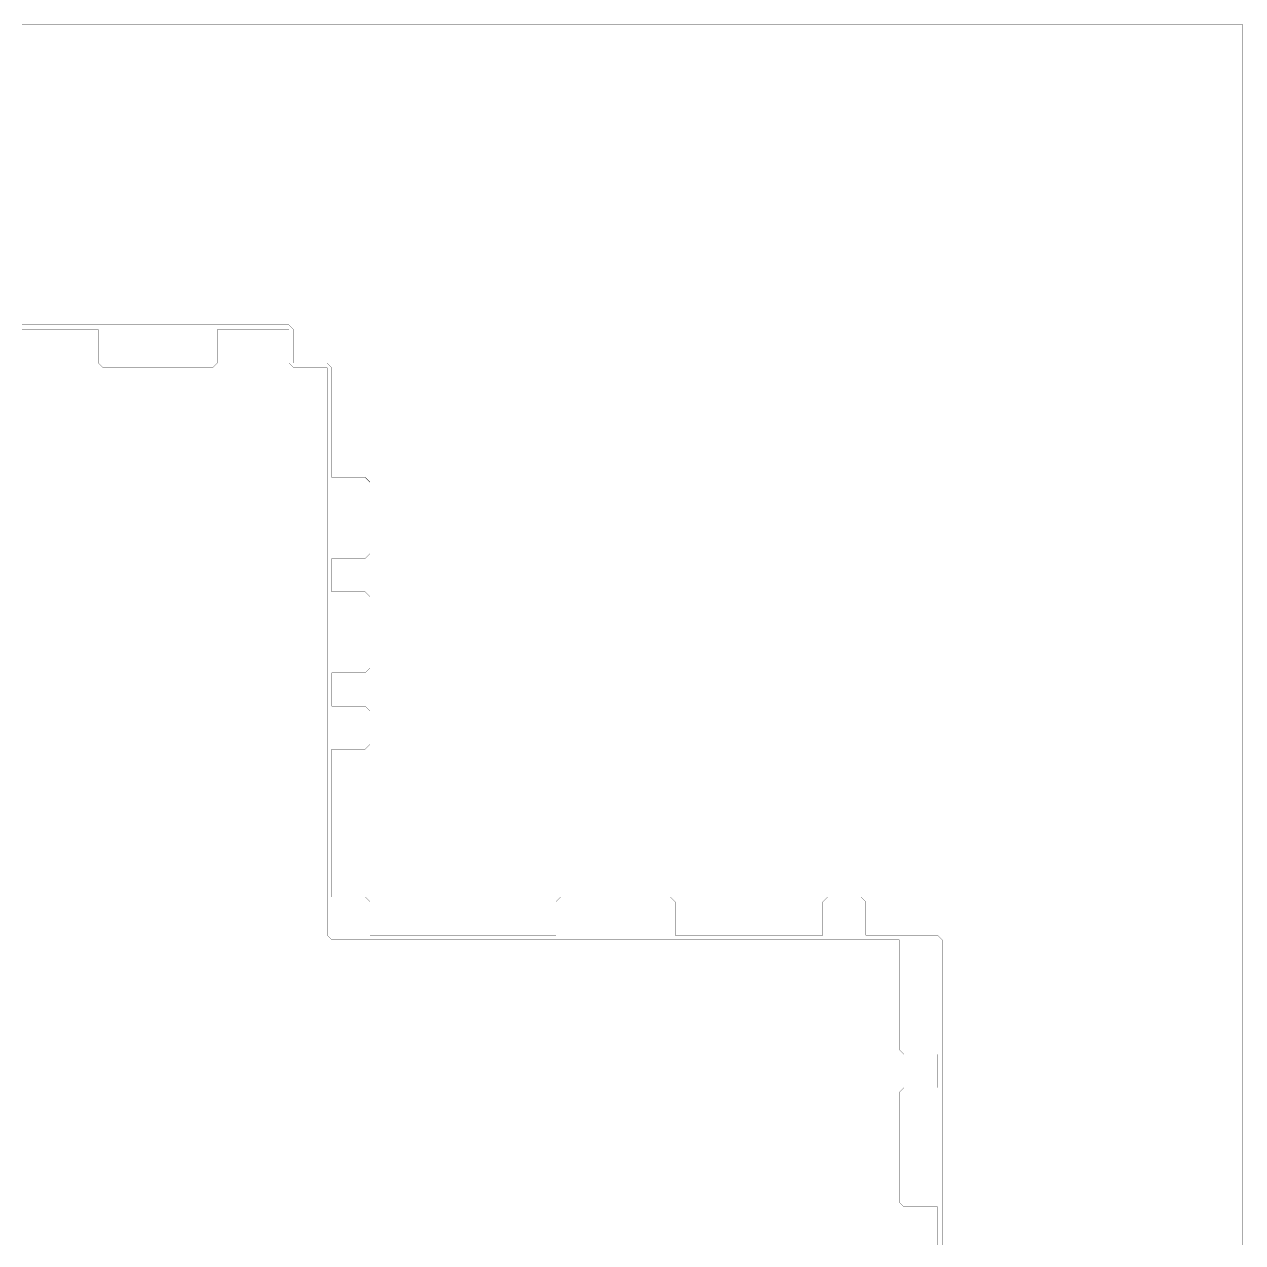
# Model space of a CAD drawing. Header units: metres. Extents: x 0 to 4990, y -4990 to 0.
# Drawn here: x 2495 to 4990, y -2495 to 0 of the extents above; entities that cross this region are included whole.
import ezdxf

# ---------------------------------------------------------------- set-up
doc = ezdxf.new("R2010")
doc.units = ezdxf.units.M
doc.layers.add('conductor', color=1, linetype='Continuous')
doc.layers.add('substrate', color=5, linetype='Continuous')

msp = doc.modelspace()

# ---------------------------------------------------------------- linework, layer by layer
at = {"layer": 'conductor', "const_width": 0.5}
msp.add_lwpolyline([(4365.234375, -2500), (4365.234375, -2490.234375), (4365.234375, -2480.46875), (4365.234375, -2470.703125), (4365.234375, -2460.9375), (4365.234375, -2451.171875), (4365.234375, -2441.40625), (4365.234375, -2431.640625), (4365.234375, -2421.875), (4355.46875, -2421.875), (4345.703125, -2421.875), (4335.9375, -2421.875), (4326.171875, -2421.875), (4316.40625, -2421.875), (4306.640625, -2421.875), (4296.875, -2421.875), (4287.109375, -2412.109375), (4287.109375, -2402.34375), (4287.109375, -2392.578125), (4287.109375, -2382.8125), (4287.109375, -2373.046875), (4287.109375, -2363.28125), (4287.109375, -2353.515625), (4287.109375, -2343.75), (4287.109375, -2333.984375), (4287.109375, -2324.21875), (4287.109375, -2314.453125), (4287.109375, -2304.6875), (4287.109375, -2294.921875), (4287.109375, -2285.15625), (4287.109375, -2275.390625), (4287.109375, -2265.625), (4287.109375, -2255.859375), (4287.109375, -2246.09375), (4287.109375, -2236.328125), (4287.109375, -2226.5625), (4287.109375, -2216.796875), (4287.109375, -2207.03125), (4287.109375, -2197.265625), (4287.109375, -2187.5), (4296.875, -2177.734375), (4306.640625, -2177.734375), (4316.40625, -2177.734375), (4326.171875, -2177.734375), (4335.9375, -2177.734375), (4345.703125, -2177.734375), (4355.46875, -2177.734375), (4365.234375, -2177.734375), (4365.234375, -2167.96875), (4365.234375, -2158.203125), (4365.234375, -2148.4375), (4365.234375, -2138.671875), (4365.234375, -2128.90625), (4365.234375, -2119.140625), (4365.234375, -2109.375), (4355.46875, -2109.375), (4345.703125, -2109.375), (4335.9375, -2109.375), (4326.171875, -2109.375), (4316.40625, -2109.375), (4306.640625, -2109.375), (4296.875, -2109.375), (4287.109375, -2099.609375), (4287.109375, -2089.84375), (4287.109375, -2080.078125), (4287.109375, -2070.3125), (4287.109375, -2060.546875), (4287.109375, -2050.78125), (4287.109375, -2041.015625), (4287.109375, -2031.25), (4287.109375, -2021.484375), (4287.109375, -2011.71875), (4287.109375, -2001.953125), (4287.109375, -1992.1875), (4287.109375, -1982.421875), (4287.109375, -1972.65625), (4287.109375, -1962.890625), (4287.109375, -1953.125), (4287.109375, -1943.359375), (4287.109375, -1933.59375), (4287.109375, -1923.828125), (4287.109375, -1914.0625), (4287.109375, -1904.296875), (4287.109375, -1894.53125), (4287.109375, -1884.765625), (4287.109375, -1875), (4277.34375, -1875), (4267.578125, -1875), (4257.8125, -1875), (4248.046875, -1875), (4238.28125, -1875), (4228.515625, -1875), (4218.75, -1875), (4208.984375, -1875), (4199.21875, -1875), (4189.453125, -1875), (4179.6875, -1875), (4169.921875, -1875), (4160.15625, -1875), (4150.390625, -1875), (4140.625, -1875), (4130.859375, -1875), (4121.09375, -1875), (4111.328125, -1875), (4101.5625, -1875), (4091.796875, -1875), (4082.03125, -1875), (4072.265625, -1875), (4062.5, -1875), (4052.734375, -1875), (4042.96875, -1875), (4033.203125, -1875), (4023.4375, -1875), (4013.671875, -1875), (4003.90625, -1875), (3994.140625, -1875), (3984.375, -1875), (3974.609375, -1875), (3964.84375, -1875), (3955.078125, -1875), (3945.3125, -1875), (3935.546875, -1875), (3925.78125, -1875), (3916.015625, -1875), (3906.25, -1875), (3896.484375, -1875), (3886.71875, -1875), (3876.953125, -1875), (3867.1875, -1875), (3857.421875, -1875), (3847.65625, -1875), (3837.890625, -1875), (3828.125, -1875), (3818.359375, -1875), (3808.59375, -1875), (3798.828125, -1875), (3789.0625, -1875), (3779.296875, -1875), (3769.53125, -1875), (3759.765625, -1875), (3750, -1875), (3740.234375, -1875), (3730.46875, -1875), (3720.703125, -1875), (3710.9375, -1875), (3701.171875, -1875), (3691.40625, -1875), (3681.640625, -1875), (3671.875, -1875), (3662.109375, -1875), (3652.34375, -1875), (3642.578125, -1875), (3632.8125, -1875), (3623.046875, -1875), (3613.28125, -1875), (3603.515625, -1875), (3593.75, -1875), (3583.984375, -1875), (3574.21875, -1875), (3564.453125, -1875), (3554.6875, -1875), (3544.921875, -1875), (3535.15625, -1875), (3525.390625, -1875), (3515.625, -1875), (3505.859375, -1875), (3496.09375, -1875), (3486.328125, -1875), (3476.5625, -1875), (3466.796875, -1875), (3457.03125, -1875), (3447.265625, -1875), (3437.5, -1875), (3427.734375, -1875), (3417.96875, -1875), (3408.203125, -1875), (3398.4375, -1875), (3388.671875, -1875), (3378.90625, -1875), (3369.140625, -1875), (3359.375, -1875), (3349.609375, -1875), (3339.84375, -1875), (3330.078125, -1875), (3320.3125, -1875), (3310.546875, -1875), (3300.78125, -1875), (3291.015625, -1875), (3281.25, -1875), (3271.484375, -1875), (3261.71875, -1875), (3251.953125, -1875), (3242.1875, -1875), (3232.421875, -1875), (3222.65625, -1875), (3212.890625, -1875), (3203.125, -1875), (3193.359375, -1875), (3183.59375, -1875), (3173.828125, -1875), (3164.0625, -1875), (3154.296875, -1875), (3144.53125, -1875), (3134.765625, -1875), (3125, -1875), (3115.234375, -1865.234375), (3115.234375, -1855.46875), (3115.234375, -1845.703125), (3115.234375, -1835.9375), (3115.234375, -1826.171875), (3115.234375, -1816.40625), (3115.234375, -1806.640625), (3115.234375, -1796.875), (3115.234375, -1787.109375), (3115.234375, -1777.34375), (3115.234375, -1767.578125), (3115.234375, -1757.8125), (3115.234375, -1748.046875), (3115.234375, -1738.28125), (3115.234375, -1728.515625), (3115.234375, -1718.75), (3115.234375, -1708.984375), (3115.234375, -1699.21875), (3115.234375, -1689.453125), (3115.234375, -1679.6875), (3115.234375, -1669.921875), (3115.234375, -1660.15625), (3115.234375, -1650.390625), (3115.234375, -1640.625), (3115.234375, -1630.859375), (3115.234375, -1621.09375), (3115.234375, -1611.328125), (3115.234375, -1601.5625), (3115.234375, -1591.796875), (3115.234375, -1582.03125), (3115.234375, -1572.265625), (3115.234375, -1562.5), (3115.234375, -1552.734375), (3115.234375, -1542.96875), (3115.234375, -1533.203125), (3115.234375, -1523.4375), (3115.234375, -1513.671875), (3115.234375, -1503.90625), (3115.234375, -1494.140625), (3115.234375, -1484.375), (3115.234375, -1474.609375), (3115.234375, -1464.84375), (3115.234375, -1455.078125), (3115.234375, -1445.3125), (3115.234375, -1435.546875), (3115.234375, -1425.78125), (3115.234375, -1416.015625), (3115.234375, -1406.25), (3115.234375, -1396.484375), (3115.234375, -1386.71875), (3115.234375, -1376.953125), (3115.234375, -1367.1875), (3115.234375, -1357.421875), (3115.234375, -1347.65625), (3115.234375, -1337.890625), (3115.234375, -1328.125), (3115.234375, -1318.359375), (3115.234375, -1308.59375), (3115.234375, -1298.828125), (3115.234375, -1289.0625), (3115.234375, -1279.296875), (3115.234375, -1269.53125), (3115.234375, -1259.765625), (3115.234375, -1250), (3115.234375, -1240.234375), (3115.234375, -1230.46875), (3115.234375, -1220.703125), (3115.234375, -1210.9375), (3115.234375, -1201.171875), (3115.234375, -1191.40625), (3115.234375, -1181.640625), (3115.234375, -1171.875), (3115.234375, -1162.109375), (3115.234375, -1152.34375), (3115.234375, -1142.578125), (3115.234375, -1132.8125), (3115.234375, -1123.046875), (3115.234375, -1113.28125), (3115.234375, -1103.515625), (3115.234375, -1093.75), (3115.234375, -1083.984375), (3115.234375, -1074.21875), (3115.234375, -1064.453125), (3115.234375, -1054.6875), (3115.234375, -1044.921875), (3115.234375, -1035.15625), (3115.234375, -1025.390625), (3115.234375, -1015.625), (3115.234375, -1005.859375), (3115.234375, -996.09375), (3115.234375, -986.328125), (3115.234375, -976.5625), (3115.234375, -966.796875), (3115.234375, -957.03125), (3115.234375, -947.265625), (3115.234375, -937.5), (3115.234375, -927.734375), (3115.234375, -917.96875), (3115.234375, -908.203125), (3115.234375, -898.4375), (3115.234375, -888.671875), (3115.234375, -878.90625), (3115.234375, -869.140625), (3115.234375, -859.375), (3115.234375, -849.609375), (3115.234375, -839.84375), (3115.234375, -830.078125), (3115.234375, -820.3125), (3115.234375, -810.546875), (3115.234375, -800.78125), (3115.234375, -791.015625), (3115.234375, -781.25), (3115.234375, -771.484375), (3115.234375, -761.71875), (3115.234375, -751.953125), (3115.234375, -742.1875), (3115.234375, -732.421875), (3115.234375, -722.65625), (3115.234375, -712.890625), (3115.234375, -703.125), (3105.46875, -703.125), (3095.703125, -703.125), (3085.9375, -703.125), (3076.171875, -703.125), (3066.40625, -703.125), (3056.640625, -703.125), (3046.875, -703.125), (3037.109375, -693.359375), (3037.109375, -683.59375), (3037.109375, -673.828125), (3037.109375, -664.0625), (3037.109375, -654.296875), (3037.109375, -644.53125), (3037.109375, -634.765625), (3037.109375, -625), (3027.34375, -625), (3017.578125, -625), (3007.8125, -625), (2998.046875, -625), (2988.28125, -625), (2978.515625, -625), (2968.75, -625), (2958.984375, -625), (2949.21875, -625), (2939.453125, -625), (2929.6875, -625), (2919.921875, -625), (2910.15625, -625), (2900.390625, -625), (2890.625, -625), (2890.625, -634.765625), (2890.625, -644.53125), (2890.625, -654.296875), (2890.625, -664.0625), (2890.625, -673.828125), (2890.625, -683.59375), (2890.625, -693.359375), (2880.859375, -703.125), (2871.09375, -703.125), (2861.328125, -703.125), (2851.5625, -703.125), (2841.796875, -703.125), (2832.03125, -703.125), (2822.265625, -703.125), (2812.5, -703.125), (2802.734375, -703.125), (2792.96875, -703.125), (2783.203125, -703.125), (2773.4375, -703.125), (2763.671875, -703.125), (2753.90625, -703.125), (2744.140625, -703.125), (2734.375, -703.125), (2724.609375, -703.125), (2714.84375, -703.125), (2705.078125, -703.125), (2695.3125, -703.125), (2685.546875, -703.125), (2675.78125, -703.125), (2666.015625, -703.125), (2656.25, -703.125), (2646.484375, -693.359375), (2646.484375, -683.59375), (2646.484375, -673.828125), (2646.484375, -664.0625), (2646.484375, -654.296875), (2646.484375, -644.53125), (2646.484375, -634.765625), (2646.484375, -625), (2636.71875, -625), (2626.953125, -625), (2617.1875, -625), (2607.421875, -625), (2597.65625, -625), (2587.890625, -625), (2578.125, -625), (2568.359375, -625), (2558.59375, -625), (2548.828125, -625), (2539.0625, -625), (2529.296875, -625), (2519.53125, -625), (2509.765625, -625), (2500, -625), (2490.234375, -625)], dxfattribs=at)
at = {"layer": 'substrate', "const_width": 0.5}
for points in [[(4990.234375, -2500), (4990.234375, -2490.234375), (4990.234375, -2480.46875), (4990.234375, -2470.703125), (4990.234375, -2460.9375), (4990.234375, -2451.171875), (4990.234375, -2441.40625), (4990.234375, -2431.640625), (4990.234375, -2421.875), (4990.234375, -2412.109375), (4990.234375, -2402.34375), (4990.234375, -2392.578125), (4990.234375, -2382.8125), (4990.234375, -2373.046875), (4990.234375, -2363.28125), (4990.234375, -2353.515625), (4990.234375, -2343.75), (4990.234375, -2333.984375), (4990.234375, -2324.21875), (4990.234375, -2314.453125), (4990.234375, -2304.6875), (4990.234375, -2294.921875), (4990.234375, -2285.15625), (4990.234375, -2275.390625), (4990.234375, -2265.625), (4990.234375, -2255.859375), (4990.234375, -2246.09375), (4990.234375, -2236.328125), (4990.234375, -2226.5625), (4990.234375, -2216.796875), (4990.234375, -2207.03125), (4990.234375, -2197.265625), (4990.234375, -2187.5), (4990.234375, -2177.734375), (4990.234375, -2167.96875), (4990.234375, -2158.203125), (4990.234375, -2148.4375), (4990.234375, -2138.671875), (4990.234375, -2128.90625), (4990.234375, -2119.140625), (4990.234375, -2109.375), (4990.234375, -2099.609375), (4990.234375, -2089.84375), (4990.234375, -2080.078125), (4990.234375, -2070.3125), (4990.234375, -2060.546875), (4990.234375, -2050.78125), (4990.234375, -2041.015625), (4990.234375, -2031.25), (4990.234375, -2021.484375), (4990.234375, -2011.71875), (4990.234375, -2001.953125), (4990.234375, -1992.1875), (4990.234375, -1982.421875), (4990.234375, -1972.65625), (4990.234375, -1962.890625), (4990.234375, -1953.125), (4990.234375, -1943.359375), (4990.234375, -1933.59375), (4990.234375, -1923.828125), (4990.234375, -1914.0625), (4990.234375, -1904.296875), (4990.234375, -1894.53125), (4990.234375, -1884.765625), (4990.234375, -1875), (4990.234375, -1865.234375), (4990.234375, -1855.46875), (4990.234375, -1845.703125), (4990.234375, -1835.9375), (4990.234375, -1826.171875), (4990.234375, -1816.40625), (4990.234375, -1806.640625), (4990.234375, -1796.875), (4990.234375, -1787.109375), (4990.234375, -1777.34375), (4990.234375, -1767.578125), (4990.234375, -1757.8125), (4990.234375, -1748.046875), (4990.234375, -1738.28125), (4990.234375, -1728.515625), (4990.234375, -1718.75), (4990.234375, -1708.984375), (4990.234375, -1699.21875), (4990.234375, -1689.453125), (4990.234375, -1679.6875), (4990.234375, -1669.921875), (4990.234375, -1660.15625), (4990.234375, -1650.390625), (4990.234375, -1640.625), (4990.234375, -1630.859375), (4990.234375, -1621.09375), (4990.234375, -1611.328125), (4990.234375, -1601.5625), (4990.234375, -1591.796875), (4990.234375, -1582.03125), (4990.234375, -1572.265625), (4990.234375, -1562.5), (4990.234375, -1552.734375), (4990.234375, -1542.96875), (4990.234375, -1533.203125), (4990.234375, -1523.4375), (4990.234375, -1513.671875), (4990.234375, -1503.90625), (4990.234375, -1494.140625), (4990.234375, -1484.375), (4990.234375, -1474.609375), (4990.234375, -1464.84375), (4990.234375, -1455.078125), (4990.234375, -1445.3125), (4990.234375, -1435.546875), (4990.234375, -1425.78125), (4990.234375, -1416.015625), (4990.234375, -1406.25), (4990.234375, -1396.484375), (4990.234375, -1386.71875), (4990.234375, -1376.953125), (4990.234375, -1367.1875), (4990.234375, -1357.421875), (4990.234375, -1347.65625), (4990.234375, -1337.890625), (4990.234375, -1328.125), (4990.234375, -1318.359375), (4990.234375, -1308.59375), (4990.234375, -1298.828125), (4990.234375, -1289.0625), (4990.234375, -1279.296875), (4990.234375, -1269.53125), (4990.234375, -1259.765625), (4990.234375, -1250), (4990.234375, -1240.234375), (4990.234375, -1230.46875), (4990.234375, -1220.703125), (4990.234375, -1210.9375), (4990.234375, -1201.171875), (4990.234375, -1191.40625), (4990.234375, -1181.640625), (4990.234375, -1171.875), (4990.234375, -1162.109375), (4990.234375, -1152.34375), (4990.234375, -1142.578125), (4990.234375, -1132.8125), (4990.234375, -1123.046875), (4990.234375, -1113.28125), (4990.234375, -1103.515625), (4990.234375, -1093.75), (4990.234375, -1083.984375), (4990.234375, -1074.21875), (4990.234375, -1064.453125), (4990.234375, -1054.6875), (4990.234375, -1044.921875), (4990.234375, -1035.15625), (4990.234375, -1025.390625), (4990.234375, -1015.625), (4990.234375, -1005.859375), (4990.234375, -996.09375), (4990.234375, -986.328125), (4990.234375, -976.5625), (4990.234375, -966.796875), (4990.234375, -957.03125), (4990.234375, -947.265625), (4990.234375, -937.5), (4990.234375, -927.734375), (4990.234375, -917.96875), (4990.234375, -908.203125), (4990.234375, -898.4375), (4990.234375, -888.671875), (4990.234375, -878.90625), (4990.234375, -869.140625), (4990.234375, -859.375), (4990.234375, -849.609375), (4990.234375, -839.84375), (4990.234375, -830.078125), (4990.234375, -820.3125), (4990.234375, -810.546875), (4990.234375, -800.78125), (4990.234375, -791.015625), (4990.234375, -781.25), (4990.234375, -771.484375), (4990.234375, -761.71875), (4990.234375, -751.953125), (4990.234375, -742.1875), (4990.234375, -732.421875), (4990.234375, -722.65625), (4990.234375, -712.890625), (4990.234375, -703.125), (4990.234375, -693.359375), (4990.234375, -683.59375), (4990.234375, -673.828125), (4990.234375, -664.0625), (4990.234375, -654.296875), (4990.234375, -644.53125), (4990.234375, -634.765625), (4990.234375, -625), (4990.234375, -615.234375), (4990.234375, -605.46875), (4990.234375, -595.703125), (4990.234375, -585.9375), (4990.234375, -576.171875), (4990.234375, -566.40625), (4990.234375, -556.640625), (4990.234375, -546.875), (4990.234375, -537.109375), (4990.234375, -527.34375), (4990.234375, -517.578125), (4990.234375, -507.8125), (4990.234375, -498.046875), (4990.234375, -488.28125), (4990.234375, -478.515625), (4990.234375, -468.75), (4990.234375, -458.984375), (4990.234375, -449.21875), (4990.234375, -439.453125), (4990.234375, -429.6875), (4990.234375, -419.921875), (4990.234375, -410.15625), (4990.234375, -400.390625), (4990.234375, -390.625), (4990.234375, -380.859375), (4990.234375, -371.09375), (4990.234375, -361.328125), (4990.234375, -351.5625), (4990.234375, -341.796875), (4990.234375, -332.03125), (4990.234375, -322.265625), (4990.234375, -312.5), (4990.234375, -302.734375), (4990.234375, -292.96875), (4990.234375, -283.203125), (4990.234375, -273.4375), (4990.234375, -263.671875), (4990.234375, -253.90625), (4990.234375, -244.140625), (4990.234375, -234.375), (4990.234375, -224.609375), (4990.234375, -214.84375), (4990.234375, -205.078125), (4990.234375, -195.3125), (4990.234375, -185.546875), (4990.234375, -175.78125), (4990.234375, -166.015625), (4990.234375, -156.25), (4990.234375, -146.484375), (4990.234375, -136.71875), (4990.234375, -126.953125), (4990.234375, -117.1875), (4990.234375, -107.421875), (4990.234375, -97.65625), (4990.234375, -87.890625), (4990.234375, -78.125), (4990.234375, -68.359375), (4990.234375, -58.59375), (4990.234375, -48.828125), (4990.234375, -39.0625), (4990.234375, -29.296875), (4990.234375, -19.53125), (4990.234375, -9.765625), (4990.234375, 0), (4980.46875, 0), (4970.703125, 0), (4960.9375, 0), (4951.171875, 0), (4941.40625, 0), (4931.640625, 0), (4921.875, 0), (4912.109375, 0), (4902.34375, 0), (4892.578125, 0), (4882.8125, 0), (4873.046875, 0), (4863.28125, 0), (4853.515625, 0), (4843.75, 0), (4833.984375, 0), (4824.21875, 0), (4814.453125, 0), (4804.6875, 0), (4794.921875, 0), (4785.15625, 0), (4775.390625, 0), (4765.625, 0), (4755.859375, 0), (4746.09375, 0), (4736.328125, 0), (4726.5625, 0), (4716.796875, 0), (4707.03125, 0), (4697.265625, 0), (4687.5, 0), (4677.734375, 0), (4667.96875, 0), (4658.203125, 0), (4648.4375, 0), (4638.671875, 0), (4628.90625, 0), (4619.140625, 0), (4609.375, 0), (4599.609375, 0), (4589.84375, 0), (4580.078125, 0), (4570.3125, 0), (4560.546875, 0), (4550.78125, 0), (4541.015625, 0), (4531.25, 0), (4521.484375, 0), (4511.71875, 0), (4501.953125, 0), (4492.1875, 0), (4482.421875, 0), (4472.65625, 0), (4462.890625, 0), (4453.125, 0), (4443.359375, 0), (4433.59375, 0), (4423.828125, 0), (4414.0625, 0), (4404.296875, 0), (4394.53125, 0), (4384.765625, 0), (4375, 0), (4365.234375, 0), (4355.46875, 0), (4345.703125, 0), (4335.9375, 0), (4326.171875, 0), (4316.40625, 0), (4306.640625, 0), (4296.875, 0), (4287.109375, 0), (4277.34375, 0), (4267.578125, 0), (4257.8125, 0), (4248.046875, 0), (4238.28125, 0), (4228.515625, 0), (4218.75, 0), (4208.984375, 0), (4199.21875, 0), (4189.453125, 0), (4179.6875, 0), (4169.921875, 0), (4160.15625, 0), (4150.390625, 0), (4140.625, 0), (4130.859375, 0), (4121.09375, 0), (4111.328125, 0), (4101.5625, 0), (4091.796875, 0), (4082.03125, 0), (4072.265625, 0), (4062.5, 0), (4052.734375, 0), (4042.96875, 0), (4033.203125, 0), (4023.4375, 0), (4013.671875, 0), (4003.90625, 0), (3994.140625, 0), (3984.375, 0), (3974.609375, 0), (3964.84375, 0), (3955.078125, 0), (3945.3125, 0), (3935.546875, 0), (3925.78125, 0), (3916.015625, 0), (3906.25, 0), (3896.484375, 0), (3886.71875, 0), (3876.953125, 0), (3867.1875, 0), (3857.421875, 0), (3847.65625, 0), (3837.890625, 0), (3828.125, 0), (3818.359375, 0), (3808.59375, 0), (3798.828125, 0), (3789.0625, 0), (3779.296875, 0), (3769.53125, 0), (3759.765625, 0), (3750, 0), (3740.234375, 0), (3730.46875, 0), (3720.703125, 0), (3710.9375, 0), (3701.171875, 0), (3691.40625, 0), (3681.640625, 0), (3671.875, 0), (3662.109375, 0), (3652.34375, 0), (3642.578125, 0), (3632.8125, 0), (3623.046875, 0), (3613.28125, 0), (3603.515625, 0), (3593.75, 0), (3583.984375, 0), (3574.21875, 0), (3564.453125, 0), (3554.6875, 0), (3544.921875, 0), (3535.15625, 0), (3525.390625, 0), (3515.625, 0), (3505.859375, 0), (3496.09375, 0), (3486.328125, 0), (3476.5625, 0), (3466.796875, 0), (3457.03125, 0), (3447.265625, 0), (3437.5, 0), (3427.734375, 0), (3417.96875, 0), (3408.203125, 0), (3398.4375, 0), (3388.671875, 0), (3378.90625, 0), (3369.140625, 0), (3359.375, 0), (3349.609375, 0), (3339.84375, 0), (3330.078125, 0), (3320.3125, 0), (3310.546875, 0), (3300.78125, 0), (3291.015625, 0), (3281.25, 0), (3271.484375, 0), (3261.71875, 0), (3251.953125, 0), (3242.1875, 0), (3232.421875, 0), (3222.65625, 0), (3212.890625, 0), (3203.125, 0), (3193.359375, 0), (3183.59375, 0), (3173.828125, 0), (3164.0625, 0), (3154.296875, 0), (3144.53125, 0), (3134.765625, 0), (3125, 0), (3115.234375, 0), (3105.46875, 0), (3095.703125, 0), (3085.9375, 0), (3076.171875, 0), (3066.40625, 0), (3056.640625, 0), (3046.875, 0), (3037.109375, 0), (3027.34375, 0), (3017.578125, 0), (3007.8125, 0), (2998.046875, 0), (2988.28125, 0), (2978.515625, 0), (2968.75, 0), (2958.984375, 0), (2949.21875, 0), (2939.453125, 0), (2929.6875, 0), (2919.921875, 0), (2910.15625, 0), (2900.390625, 0), (2890.625, 0), (2880.859375, 0), (2871.09375, 0), (2861.328125, 0), (2851.5625, 0), (2841.796875, 0), (2832.03125, 0), (2822.265625, 0), (2812.5, 0), (2802.734375, 0), (2792.96875, 0), (2783.203125, 0), (2773.4375, 0), (2763.671875, 0), (2753.90625, 0), (2744.140625, 0), (2734.375, 0), (2724.609375, 0), (2714.84375, 0), (2705.078125, 0), (2695.3125, 0), (2685.546875, 0), (2675.78125, 0), (2666.015625, 0), (2656.25, 0), (2646.484375, 0), (2636.71875, 0), (2626.953125, 0), (2617.1875, 0), (2607.421875, 0), (2597.65625, 0), (2587.890625, 0), (2578.125, 0), (2568.359375, 0), (2558.59375, 0), (2548.828125, 0), (2539.0625, 0), (2529.296875, 0), (2519.53125, 0), (2509.765625, 0), (2500, 0), (2490.234375, 0)], [(2490.234375, -615.234375), (2500, -615.234375), (2509.765625, -615.234375), (2519.53125, -615.234375), (2529.296875, -615.234375), (2539.0625, -615.234375), (2548.828125, -615.234375), (2558.59375, -615.234375), (2568.359375, -615.234375), (2578.125, -615.234375), (2587.890625, -615.234375), (2597.65625, -615.234375), (2607.421875, -615.234375), (2617.1875, -615.234375), (2626.953125, -615.234375), (2636.71875, -615.234375), (2646.484375, -615.234375), (2656.25, -615.234375), (2666.015625, -615.234375), (2675.78125, -615.234375), (2685.546875, -615.234375), (2695.3125, -615.234375), (2705.078125, -615.234375), (2714.84375, -615.234375), (2724.609375, -615.234375), (2734.375, -615.234375), (2744.140625, -615.234375), (2753.90625, -615.234375), (2763.671875, -615.234375), (2773.4375, -615.234375), (2783.203125, -615.234375), (2792.96875, -615.234375), (2802.734375, -615.234375), (2812.5, -615.234375), (2822.265625, -615.234375), (2832.03125, -615.234375), (2841.796875, -615.234375), (2851.5625, -615.234375), (2861.328125, -615.234375), (2871.09375, -615.234375), (2880.859375, -615.234375), (2890.625, -615.234375), (2900.390625, -615.234375), (2910.15625, -615.234375), (2919.921875, -615.234375), (2929.6875, -615.234375), (2939.453125, -615.234375), (2949.21875, -615.234375), (2958.984375, -615.234375), (2968.75, -615.234375), (2978.515625, -615.234375), (2988.28125, -615.234375), (2998.046875, -615.234375), (3007.8125, -615.234375), (3017.578125, -615.234375), (3027.34375, -615.234375), (3037.109375, -615.234375), (3046.875, -625), (3046.875, -634.765625), (3046.875, -644.53125), (3046.875, -654.296875), (3046.875, -664.0625), (3046.875, -673.828125), (3046.875, -683.59375), (3046.875, -693.359375), (3056.640625, -693.359375), (3066.40625, -693.359375), (3076.171875, -693.359375), (3085.9375, -693.359375), (3095.703125, -693.359375), (3105.46875, -693.359375), (3115.234375, -693.359375), (3125, -703.125), (3125, -712.890625), (3125, -722.65625), (3125, -732.421875), (3125, -742.1875), (3125, -751.953125), (3125, -761.71875), (3125, -771.484375), (3125, -781.25), (3125, -791.015625), (3125, -800.78125), (3125, -810.546875), (3125, -820.3125), (3125, -830.078125), (3125, -839.84375), (3125, -849.609375), (3125, -859.375), (3125, -869.140625), (3125, -878.90625), (3125, -888.671875), (3125, -898.4375), (3125, -908.203125), (3125, -917.96875), (3125, -927.734375), (3134.765625, -927.734375), (3144.53125, -927.734375), (3154.296875, -927.734375), (3164.0625, -927.734375), (3173.828125, -927.734375), (3183.59375, -927.734375), (3193.359375, -927.734375), (3203.125, -937.5), (3203.125, -947.265625), (3203.125, -957.03125), (3203.125, -966.796875), (3203.125, -976.5625), (3203.125, -986.328125), (3203.125, -996.09375), (3203.125, -1005.859375), (3203.125, -1015.625), (3203.125, -1025.390625), (3203.125, -1035.15625), (3203.125, -1044.921875), (3203.125, -1054.6875), (3203.125, -1064.453125), (3203.125, -1074.21875), (3203.125, -1083.984375), (3193.359375, -1093.75), (3183.59375, -1093.75), (3173.828125, -1093.75), (3164.0625, -1093.75), (3154.296875, -1093.75), (3144.53125, -1093.75), (3134.765625, -1093.75), (3125, -1093.75), (3125, -1103.515625), (3125, -1113.28125), (3125, -1123.046875), (3125, -1132.8125), (3125, -1142.578125), (3125, -1152.34375), (3125, -1162.109375), (3134.765625, -1162.109375), (3144.53125, -1162.109375), (3154.296875, -1162.109375), (3164.0625, -1162.109375), (3173.828125, -1162.109375), (3183.59375, -1162.109375), (3193.359375, -1162.109375), (3203.125, -1171.875), (3203.125, -1181.640625), (3203.125, -1191.40625), (3203.125, -1201.171875), (3203.125, -1210.9375), (3203.125, -1220.703125), (3203.125, -1230.46875), (3203.125, -1240.234375), (3203.125, -1250), (3203.125, -1259.765625), (3203.125, -1269.53125), (3203.125, -1279.296875), (3203.125, -1289.0625), (3203.125, -1298.828125), (3203.125, -1308.59375), (3203.125, -1318.359375), (3193.359375, -1328.125), (3183.59375, -1328.125), (3173.828125, -1328.125), (3164.0625, -1328.125), (3154.296875, -1328.125), (3144.53125, -1328.125), (3134.765625, -1328.125), (3125, -1328.125), (3125, -1337.890625), (3125, -1347.65625), (3125, -1357.421875), (3125, -1367.1875), (3125, -1376.953125), (3125, -1386.71875), (3125, -1396.484375), (3134.765625, -1396.484375), (3144.53125, -1396.484375), (3154.296875, -1396.484375), (3164.0625, -1396.484375), (3173.828125, -1396.484375), (3183.59375, -1396.484375), (3193.359375, -1396.484375), (3203.125, -1406.25), (3203.125, -1416.015625), (3203.125, -1425.78125), (3203.125, -1435.546875), (3203.125, -1445.3125), (3203.125, -1455.078125), (3203.125, -1464.84375), (3203.125, -1474.609375), (3193.359375, -1484.375), (3183.59375, -1484.375), (3173.828125, -1484.375), (3164.0625, -1484.375), (3154.296875, -1484.375), (3144.53125, -1484.375), (3134.765625, -1484.375), (3125, -1484.375), (3125, -1494.140625), (3125, -1503.90625), (3125, -1513.671875), (3125, -1523.4375), (3125, -1533.203125), (3125, -1542.96875), (3125, -1552.734375), (3125, -1562.5), (3125, -1572.265625), (3125, -1582.03125), (3125, -1591.796875), (3125, -1601.5625), (3125, -1611.328125), (3125, -1621.09375), (3125, -1630.859375), (3125, -1640.625), (3125, -1650.390625), (3125, -1660.15625), (3125, -1669.921875), (3125, -1679.6875), (3125, -1689.453125), (3125, -1699.21875), (3125, -1708.984375), (3125, -1718.75), (3125, -1728.515625), (3125, -1738.28125), (3125, -1748.046875), (3125, -1757.8125), (3125, -1767.578125), (3125, -1777.34375), (3125, -1787.109375), (3134.765625, -1787.109375), (3144.53125, -1787.109375), (3154.296875, -1787.109375), (3164.0625, -1787.109375), (3173.828125, -1787.109375), (3183.59375, -1787.109375), (3193.359375, -1787.109375), (3203.125, -1796.875), (3203.125, -1806.640625), (3203.125, -1816.40625), (3203.125, -1826.171875), (3203.125, -1835.9375), (3203.125, -1845.703125), (3203.125, -1855.46875), (3203.125, -1865.234375), (3212.890625, -1865.234375), (3222.65625, -1865.234375), (3232.421875, -1865.234375), (3242.1875, -1865.234375), (3251.953125, -1865.234375), (3261.71875, -1865.234375), (3271.484375, -1865.234375), (3281.25, -1865.234375), (3291.015625, -1865.234375), (3300.78125, -1865.234375), (3310.546875, -1865.234375), (3320.3125, -1865.234375), (3330.078125, -1865.234375), (3339.84375, -1865.234375), (3349.609375, -1865.234375), (3359.375, -1865.234375), (3369.140625, -1865.234375), (3378.90625, -1865.234375), (3388.671875, -1865.234375), (3398.4375, -1865.234375), (3408.203125, -1865.234375), (3417.96875, -1865.234375), (3427.734375, -1865.234375), (3437.5, -1865.234375), (3447.265625, -1865.234375), (3457.03125, -1865.234375), (3466.796875, -1865.234375), (3476.5625, -1865.234375), (3486.328125, -1865.234375), (3496.09375, -1865.234375), (3505.859375, -1865.234375), (3515.625, -1865.234375), (3525.390625, -1865.234375), (3535.15625, -1865.234375), (3544.921875, -1865.234375), (3554.6875, -1865.234375), (3564.453125, -1865.234375), (3574.21875, -1865.234375), (3583.984375, -1865.234375), (3583.984375, -1855.46875), (3583.984375, -1845.703125), (3583.984375, -1835.9375), (3583.984375, -1826.171875), (3583.984375, -1816.40625), (3583.984375, -1806.640625), (3583.984375, -1796.875), (3593.75, -1787.109375), (3603.515625, -1787.109375), (3613.28125, -1787.109375), (3623.046875, -1787.109375), (3632.8125, -1787.109375), (3642.578125, -1787.109375), (3652.34375, -1787.109375), (3662.109375, -1787.109375), (3671.875, -1787.109375), (3681.640625, -1787.109375), (3691.40625, -1787.109375), (3701.171875, -1787.109375), (3710.9375, -1787.109375), (3720.703125, -1787.109375), (3730.46875, -1787.109375), (3740.234375, -1787.109375), (3750, -1787.109375), (3759.765625, -1787.109375), (3769.53125, -1787.109375), (3779.296875, -1787.109375), (3789.0625, -1787.109375), (3798.828125, -1787.109375), (3808.59375, -1787.109375), (3818.359375, -1787.109375), (3828.125, -1796.875), (3828.125, -1806.640625), (3828.125, -1816.40625), (3828.125, -1826.171875), (3828.125, -1835.9375), (3828.125, -1845.703125), (3828.125, -1855.46875), (3828.125, -1865.234375), (3837.890625, -1865.234375), (3847.65625, -1865.234375), (3857.421875, -1865.234375), (3867.1875, -1865.234375), (3876.953125, -1865.234375), (3886.71875, -1865.234375), (3896.484375, -1865.234375), (3906.25, -1865.234375), (3916.015625, -1865.234375), (3925.78125, -1865.234375), (3935.546875, -1865.234375), (3945.3125, -1865.234375), (3955.078125, -1865.234375), (3964.84375, -1865.234375), (3974.609375, -1865.234375), (3984.375, -1865.234375), (3994.140625, -1865.234375), (4003.90625, -1865.234375), (4013.671875, -1865.234375), (4023.4375, -1865.234375), (4033.203125, -1865.234375), (4042.96875, -1865.234375), (4052.734375, -1865.234375), (4062.5, -1865.234375), (4072.265625, -1865.234375), (4082.03125, -1865.234375), (4091.796875, -1865.234375), (4101.5625, -1865.234375), (4111.328125, -1865.234375), (4121.09375, -1865.234375), (4130.859375, -1865.234375), (4130.859375, -1855.46875), (4130.859375, -1845.703125), (4130.859375, -1835.9375), (4130.859375, -1826.171875), (4130.859375, -1816.40625), (4130.859375, -1806.640625), (4130.859375, -1796.875), (4140.625, -1787.109375), (4150.390625, -1787.109375), (4160.15625, -1787.109375), (4169.921875, -1787.109375), (4179.6875, -1787.109375), (4189.453125, -1787.109375), (4199.21875, -1787.109375), (4208.984375, -1787.109375), (4218.75, -1796.875), (4218.75, -1806.640625), (4218.75, -1816.40625), (4218.75, -1826.171875), (4218.75, -1835.9375), (4218.75, -1845.703125), (4218.75, -1855.46875), (4218.75, -1865.234375), (4228.515625, -1865.234375), (4238.28125, -1865.234375), (4248.046875, -1865.234375), (4257.8125, -1865.234375), (4267.578125, -1865.234375), (4277.34375, -1865.234375), (4287.109375, -1865.234375), (4296.875, -1865.234375), (4306.640625, -1865.234375), (4316.40625, -1865.234375), (4326.171875, -1865.234375), (4335.9375, -1865.234375), (4345.703125, -1865.234375), (4355.46875, -1865.234375), (4365.234375, -1865.234375), (4375, -1875), (4375, -1884.765625), (4375, -1894.53125), (4375, -1904.296875), (4375, -1914.0625), (4375, -1923.828125), (4375, -1933.59375), (4375, -1943.359375), (4375, -1953.125), (4375, -1962.890625), (4375, -1972.65625), (4375, -1982.421875), (4375, -1992.1875), (4375, -2001.953125), (4375, -2011.71875), (4375, -2021.484375), (4375, -2031.25), (4375, -2041.015625), (4375, -2050.78125), (4375, -2060.546875), (4375, -2070.3125), (4375, -2080.078125), (4375, -2089.84375), (4375, -2099.609375), (4375, -2109.375), (4375, -2119.140625), (4375, -2128.90625), (4375, -2138.671875), (4375, -2148.4375), (4375, -2158.203125), (4375, -2167.96875), (4375, -2177.734375), (4375, -2187.5), (4375, -2197.265625), (4375, -2207.03125), (4375, -2216.796875), (4375, -2226.5625), (4375, -2236.328125), (4375, -2246.09375), (4375, -2255.859375), (4375, -2265.625), (4375, -2275.390625), (4375, -2285.15625), (4375, -2294.921875), (4375, -2304.6875), (4375, -2314.453125), (4375, -2324.21875), (4375, -2333.984375), (4375, -2343.75), (4375, -2353.515625), (4375, -2363.28125), (4375, -2373.046875), (4375, -2382.8125), (4375, -2392.578125), (4375, -2402.34375), (4375, -2412.109375), (4375, -2421.875), (4375, -2431.640625), (4375, -2441.40625), (4375, -2451.171875), (4375, -2460.9375), (4375, -2470.703125), (4375, -2480.46875), (4375, -2490.234375), (4375, -2500)]]:
    msp.add_lwpolyline(points, dxfattribs=at)

doc.saveas('drawing.dxf')
